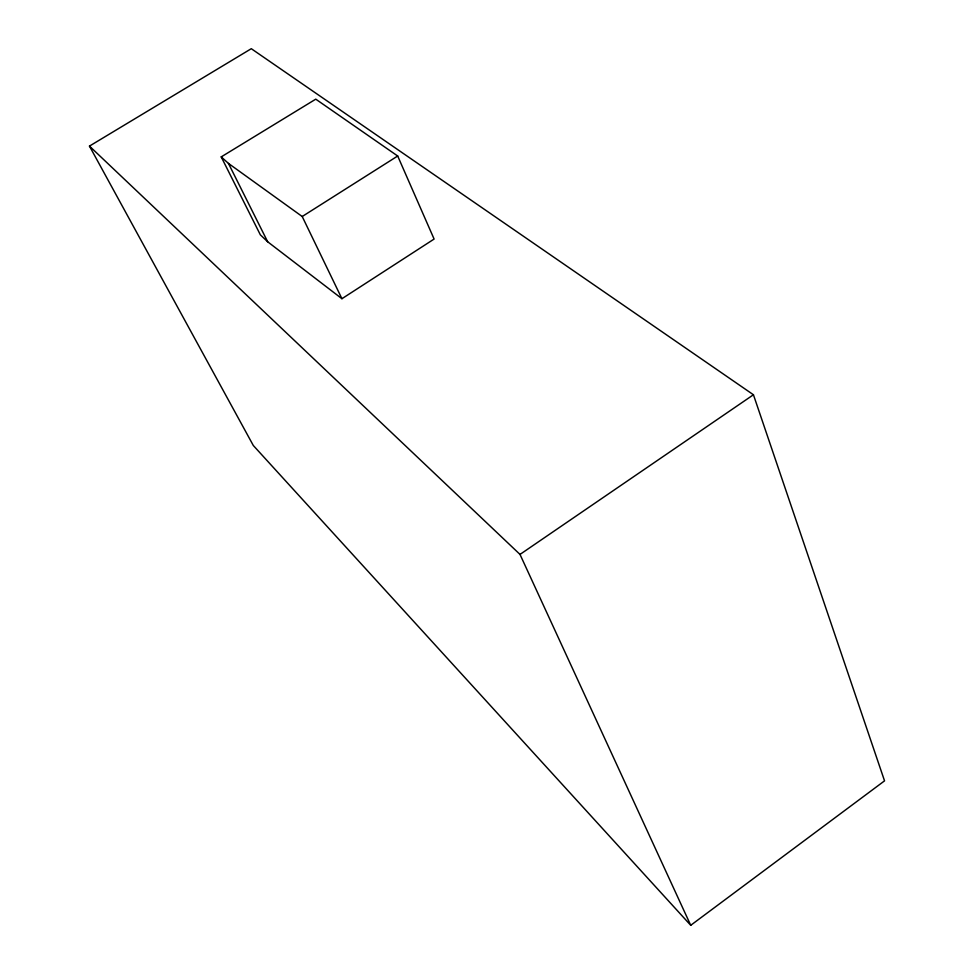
<?xml version="1.0" encoding="UTF-8"?>
<svg xmlns="http://www.w3.org/2000/svg" width="974" height="974" viewBox="0 0 974 974"><rect width="100%" height="100%" fill="white"/><g stroke="black" fill="none" stroke-linecap="round" stroke-linejoin="round"><path stroke-width="1.46" d="M690.724 925.3L884.538 780.856L753.438 394.762L251.292 48.7L89.462 146.1L253.301 445.483L690.724 925.3L520.006 554.425L89.462 146.1M520.006 554.425L753.438 394.762M341.923 298.714L434.1 239.056L397.696 156.01L315.759 99.165L221.22 156.887L260.338 234.819L267.68 241.783L341.923 298.714L302.208 216.508L228.452 163.413L221.22 156.887M302.208 216.508L397.696 156.01M228.452 163.413L267.68 241.783"/></g></svg>
